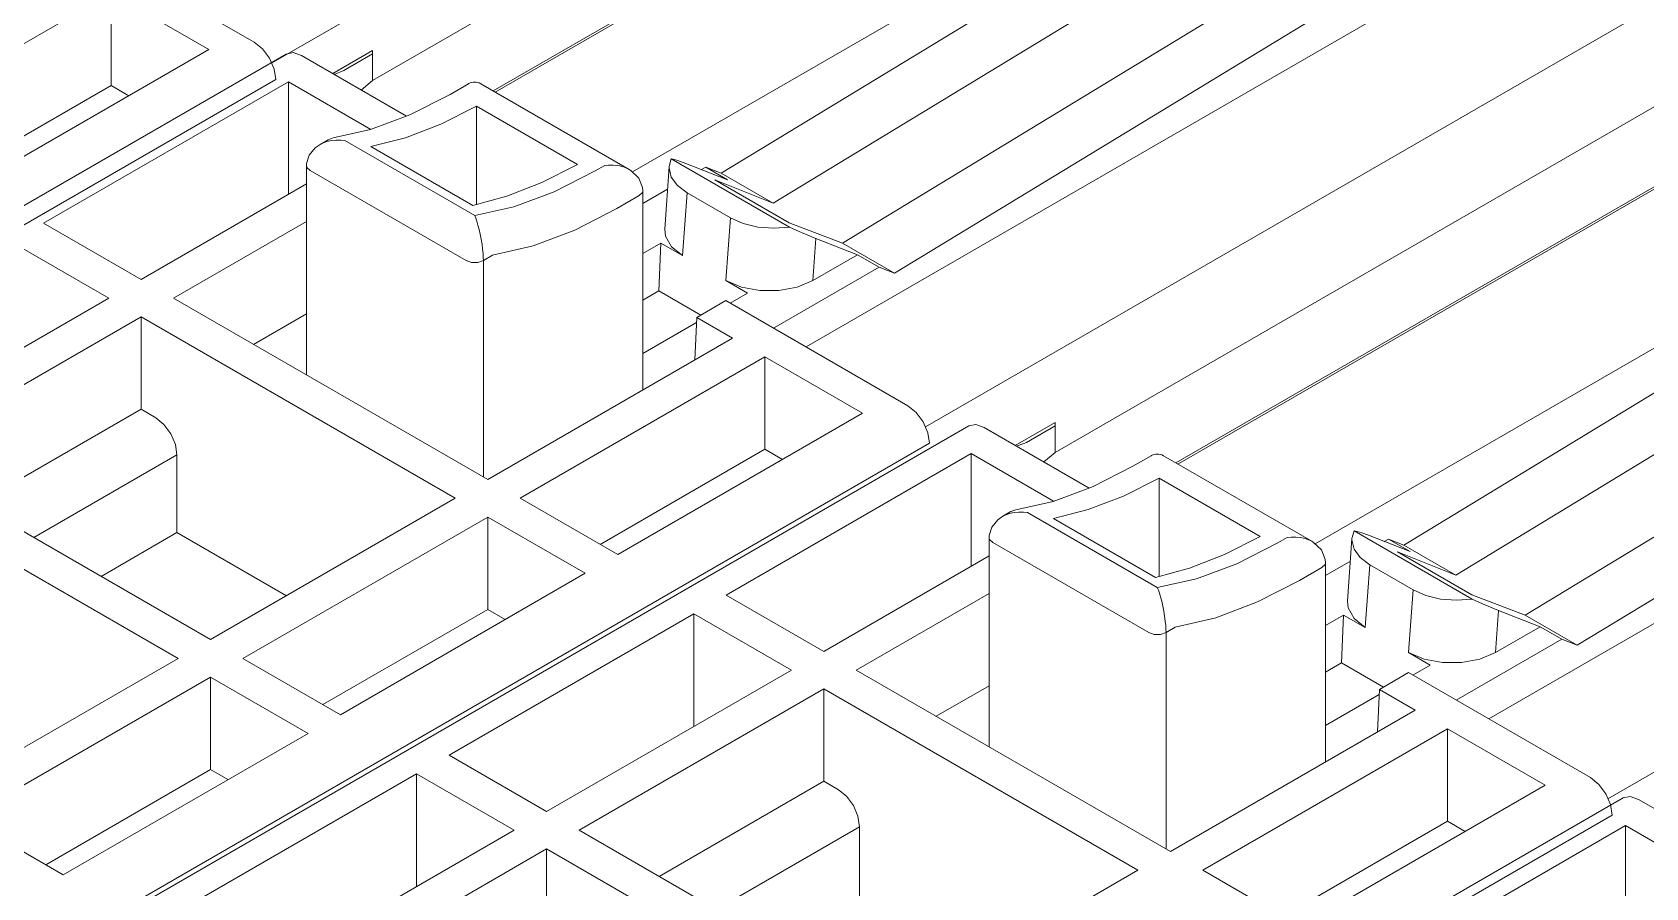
# Model space of a CAD drawing. Header units: inches. Extents: x 67578 to 72421, y -34894 to -31675.
# Drawn here: x 70357.33 to 70399.23, y -33299.62 to -33277.41 of the extents above; entities that cross this region are included whole.
import ezdxf

# ---------------------------------------------------------------- set-up
doc = ezdxf.new("R2010")
doc.units = ezdxf.units.IN
doc.header["$MEASUREMENT"] = 0

# ---------------------------------------------------------------- blocks, each defined once
blk = doc.blocks.new('ET200S')
at = {"lineweight": 0}
for p, q in [((110.693, 51.193), (97.621, 43.646)), ((101.272, 43.175), (113.043, 49.971)), ((110.338, 49.754), (99.267, 43.362)), ((110.338, 48.448), (101.239, 43.194)), ((112.427, 47.017), (103.513, 41.871)), ((112.957, 46.711), (104.961, 41.85)), ((113.805, 46.221), (105.81, 41.36)), ((97.336, 43.991), (94.365, 45.706)), ((114.937, 45.568), (106.941, 40.707)), ((121.365, 45.258), (108.293, 37.711)), ((95.002, 44.788), (91.006, 42.481)), ((95.002, 44.788), (95.002, 43.28)), ((95.002, 44.788), (96.594, 43.869)), ((115.573, 44.949), (107.79, 40.217)), ((116.316, 44.772), (106.345, 39.016)), ((97.336, 43.991), (97.471, 43.882)), ((76.291, 31.345), (97.858, 43.796)), ((92.598, 41.562), (96.594, 43.869)), ((97.471, 43.882), (97.586, 43.727)), ((97.586, 43.727), (97.662, 43.551)), ((97.858, 43.796), (97.972, 43.819)), ((97.972, 43.819), (98.108, 43.772)), ((99.822, 42.782), (98.108, 43.772)), ((99.267, 43.852), (98.618, 43.477)), ((98.801, 43.528), (99.267, 43.797)), ((99.267, 43.362), (99.267, 43.852)), ((112.415, 37.105), (124.186, 43.901)), ((97.662, 43.551), (97.689, 43.379)), ((98.64, 43.464), (98.801, 43.528)), ((121.482, 43.684), (110.41, 37.292)), ((76.122, 30.927), (97.689, 43.379)), ((95.002, 43.28), (92.312, 41.727)), ((97.896, 43.344), (93.899, 41.036)), ((95.288, 43.115), (95.002, 43.28)), ((97.896, 43.344), (97.896, 41.505)), ((97.896, 43.344), (99.242, 42.566)), ((99.084, 43.208), (99.267, 43.362)), ((100.533, 43.137), (100.836, 43.311)), ((100.846, 43.315), (100.836, 43.312)), ((100.843, 43.315), (100.836, 43.312)), ((100.864, 43.325), (100.843, 43.315)), ((100.886, 43.332), (100.864, 43.325)), ((100.91, 43.337), (100.886, 43.332)), ((100.934, 43.338), (100.91, 43.337)), ((100.96, 43.337), (100.934, 43.338)), ((100.985, 43.332), (100.96, 43.337)), ((101.01, 43.324), (100.985, 43.332)), ((101.036, 43.312), (101.01, 43.324)), ((101.027, 43.315), (101.036, 43.312)), ((101.037, 43.311), (103.457, 41.914)), ((100.533, 43.137), (99.876, 42.802)), ((100.384, 42.65), (100.967, 42.944)), ((100.967, 41.341), (100.967, 42.944)), ((102.614, 41.994), (100.967, 42.944)), ((99.876, 42.802), (99.235, 42.564)), ((98.546, 42.398), (98.626, 42.426)), ((99.235, 42.564), (98.626, 42.426)), ((99.239, 42.286), (99.806, 42.43)), ((99.806, 42.43), (100.384, 42.65)), ((98.235, 42.146), (98.192, 42.009)), ((98.333, 42.264), (98.235, 42.146)), ((98.415, 42.322), (98.333, 42.264)), ((98.415, 42.322), (98.546, 42.398)), ((98.415, 42.322), (98.453, 42.341)), ((98.415, 42.322), (98.415, 42.322)), ((98.453, 42.341), (98.525, 42.368)), ((98.525, 42.368), (98.601, 42.384)), ((98.601, 42.384), (98.677, 42.391)), ((98.677, 42.391), (98.749, 42.39)), ((98.749, 42.39), (98.815, 42.384)), ((100.936, 41.159), (98.815, 42.384)), ((100.905, 41.324), (99.239, 42.286)), ((121.482, 42.377), (112.383, 37.124)), ((98.192, 42.009), (98.191, 41.976)), ((98.191, 41.976), (98.191, 38.559)), ((98.191, 41.976), (98.197, 41.946)), ((98.197, 41.946), (98.249, 41.894)), ((100.795, 40.424), (98.249, 41.894)), ((102.614, 41.994), (102.033, 41.698)), ((102.905, 41.887), (102.236, 41.547)), ((103.058, 41.976), (102.905, 41.887)), ((103.123, 41.982), (103.058, 41.976)), ((103.195, 41.983), (103.123, 41.982)), ((103.271, 41.976), (103.195, 41.983)), ((103.348, 41.96), (103.271, 41.976)), ((103.42, 41.933), (103.348, 41.96)), ((103.457, 41.914), (103.42, 41.933)), ((103.458, 41.914), (103.457, 41.914)), ((103.487, 41.896), (103.458, 41.914)), ((103.616, 41.772), (103.487, 41.896)), ((104.113, 41.96), (104.039, 40.938)), ((104.113, 41.96), (104.112, 41.936)), ((104.112, 41.936), (104.146, 41.787)), ((104.146, 42.086), (104.113, 41.96)), ((104.197, 42.075), (104.146, 42.086)), ((104.146, 42.086), (106.077, 40.971)), ((104.277, 42.05), (104.197, 42.075)), ((104.383, 42.011), (104.277, 42.05)), ((104.383, 42.011), (105.062, 41.745)), ((104.641, 41.91), (104.709, 41.949)), ((104.961, 41.85), (104.709, 41.949)), ((104.709, 41.949), (105.062, 41.745)), ((95.491, 40.117), (98.191, 41.676)), ((102.033, 41.698), (101.462, 41.474)), ((103.678, 41.619), (103.616, 41.772)), ((103.682, 41.568), (103.678, 41.619)), ((104.146, 41.787), (104.246, 41.648)), ((104.246, 41.648), (104.405, 41.528)), ((105.81, 41.36), (104.858, 41.74)), ((104.858, 41.74), (106.072, 41.04)), ((104.961, 41.85), (105.81, 41.36)), ((101.462, 41.474), (100.905, 41.324)), ((102.236, 41.547), (101.577, 41.303)), ((103.623, 41.486), (103.258, 41.275)), ((103.623, 41.486), (103.675, 41.537)), ((103.675, 41.537), (103.682, 41.567)), ((103.682, 41.356), (104.086, 41.59)), ((103.682, 38.314), (103.682, 41.568)), ((104.405, 41.528), (104.33, 40.506)), ((104.405, 41.528), (105.112, 41.12)), ((101.577, 41.303), (100.936, 41.159)), ((100.936, 41.159), (100.953, 41.118)), ((100.953, 41.118), (100.971, 41.067)), ((103.258, 41.275), (102.569, 40.923)), ((105.037, 40.098), (105.112, 41.12)), ((105.112, 41.12), (105.318, 41.029)), ((95.491, 40.117), (93.899, 41.036)), ((98.191, 41.064), (96.021, 39.812)), ((100.971, 41.067), (100.99, 41.005)), ((100.99, 41.005), (101.009, 40.934)), ((101.009, 40.934), (101.027, 40.855)), ((101.027, 40.855), (101.043, 40.773)), ((102.569, 40.923), (101.889, 40.667)), ((104.05, 40.825), (104.039, 40.938)), ((104.147, 40.651), (104.05, 40.825)), ((105.318, 41.029), (105.559, 40.971)), ((105.559, 40.971), (105.817, 40.952)), ((105.817, 40.952), (106.077, 40.971)), ((106.941, 40.707), (106.072, 41.04)), ((106.077, 40.971), (106.231, 40.901)), ((106.231, 40.901), (106.376, 40.838)), ((106.376, 40.838), (106.504, 40.786)), ((123.57, 40.947), (114.656, 35.801)), ((93.37, 40.731), (94.962, 39.812)), ((101.043, 40.773), (101.056, 40.69)), ((101.056, 40.69), (101.066, 40.611)), ((101.066, 40.611), (101.073, 40.538)), ((101.889, 40.667), (101.227, 40.511)), ((103.682, 40.54), (103.977, 40.71)), ((103.943, 39.93), (103.977, 40.71)), ((103.977, 40.71), (104.33, 40.506)), ((104.33, 40.506), (104.147, 40.651)), ((106.454, 40.099), (106.504, 40.786)), ((106.504, 40.786), (107.184, 40.52)), ((106.941, 40.707), (107.79, 40.217)), ((124.1, 40.641), (116.105, 35.78)), ((100.884, 40.394), (100.795, 40.424)), ((100.988, 40.394), (100.884, 40.394)), ((101.078, 40.424), (100.988, 40.394)), ((101.073, 40.538), (101.077, 40.475)), ((101.077, 40.475), (101.078, 40.424)), ((101.227, 40.511), (101.078, 40.424)), ((101.078, 40.424), (101.078, 36.892)), ((107.537, 40.316), (105.815, 39.322)), ((106.454, 40.099), (107.184, 40.52)), ((107.537, 40.316), (107.184, 40.52)), ((107.79, 40.217), (107.537, 40.316)), ((105.289, 39.992), (105.037, 40.098)), ((105.037, 40.098), (105.391, 39.893)), ((106.454, 40.099), (106.201, 39.993)), ((124.949, 40.151), (116.953, 35.29)), ((90.966, 37.505), (94.962, 39.812)), ((101.148, 36.851), (96.021, 39.812)), ((103.682, 39.779), (103.943, 39.93)), ((104.628, 39.535), (103.943, 39.93)), ((104.56, 39.496), (105.037, 39.771)), ((108.007, 38.056), (105.037, 39.771)), ((105.108, 39.73), (105.391, 39.893)), ((105.59, 39.936), (105.289, 39.992)), ((105.899, 39.936), (105.59, 39.936)), ((106.201, 39.993), (105.899, 39.936)), ((98.191, 39.556), (97.327, 39.058)), ((95.491, 39.506), (91.495, 37.199)), ((95.491, 39.506), (95.491, 37.998)), ((95.491, 39.506), (100.619, 36.546)), ((103.682, 38.907), (104.556, 39.412)), ((104.529, 38.803), (104.56, 39.496)), ((105.144, 39.159), (104.56, 39.496)), ((126.08, 39.498), (118.085, 34.637)), ((101.148, 36.851), (105.144, 39.159)), ((132.508, 39.188), (119.436, 31.641)), ((105.674, 38.853), (101.678, 36.546)), ((105.674, 38.853), (105.674, 37.345)), ((105.674, 38.853), (107.266, 37.934)), ((126.717, 38.879), (118.933, 34.147)), ((127.459, 38.702), (117.489, 32.946)), ((95.491, 37.998), (92.801, 36.445)), ((95.731, 37.86), (95.491, 37.998)), ((103.27, 35.627), (107.266, 37.934)), ((108.007, 38.056), (108.143, 37.947)), ((108.143, 37.947), (108.257, 37.792)), ((87.434, 25.275), (109.001, 37.726)), ((95.731, 37.86), (95.864, 37.752)), ((95.864, 37.752), (95.975, 37.6)), ((108.257, 37.792), (108.334, 37.616)), ((109.001, 37.726), (109.116, 37.749)), ((109.116, 37.749), (109.251, 37.702)), ((110.965, 36.712), (109.251, 37.702)), ((110.41, 37.782), (109.761, 37.407)), ((109.944, 37.458), (110.41, 37.727)), ((110.41, 37.292), (110.41, 37.782)), ((86.794, 24.993), (108.361, 37.444)), ((95.975, 37.6), (96.05, 37.425)), ((96.05, 37.425), (96.076, 37.253)), ((108.334, 37.616), (108.361, 37.444)), ((109.783, 37.394), (109.944, 37.458)), ((96.623, 34.239), (91.495, 37.199)), ((96.076, 37.253), (93.739, 35.904)), ((96.076, 37.253), (96.076, 35.985)), ((105.674, 37.345), (102.984, 35.792)), ((109.039, 37.274), (105.043, 34.966)), ((105.96, 37.18), (105.674, 37.345)), ((109.039, 37.274), (109.039, 35.435)), ((109.039, 37.274), (110.385, 36.496)), ((110.227, 37.138), (110.41, 37.292)), ((111.677, 37.067), (111.979, 37.241)), ((111.989, 37.245), (111.979, 37.241)), ((111.986, 37.245), (111.979, 37.241)), ((112.007, 37.255), (111.986, 37.245)), ((112.029, 37.262), (112.007, 37.255)), ((112.053, 37.267), (112.029, 37.262)), ((112.078, 37.268), (112.053, 37.267)), ((112.103, 37.267), (112.078, 37.268)), ((112.128, 37.262), (112.103, 37.267)), ((112.154, 37.254), (112.128, 37.262)), ((112.179, 37.241), (112.154, 37.254)), ((112.17, 37.245), (112.179, 37.241)), ((112.18, 37.241), (114.6, 35.844)), ((90.966, 36.893), (96.094, 33.933)), ((111.677, 37.067), (111.019, 36.732)), ((111.528, 36.58), (112.111, 36.874)), ((112.111, 35.271), (112.111, 36.874)), ((113.757, 35.924), (112.111, 36.874)), ((111.019, 36.732), (110.378, 36.494)), ((96.623, 34.239), (100.619, 36.546)), ((103.27, 35.627), (101.678, 36.546)), ((109.69, 36.328), (109.769, 36.356)), ((110.378, 36.494), (109.769, 36.356)), ((110.382, 36.216), (110.95, 36.36)), ((110.95, 36.36), (111.528, 36.58)), ((101.148, 36.24), (97.152, 33.933)), ((101.148, 36.24), (101.148, 34.732)), ((101.148, 36.24), (102.74, 35.321)), ((109.476, 36.194), (109.379, 36.076)), ((109.558, 36.252), (109.476, 36.194)), ((109.558, 36.252), (109.596, 36.271)), ((109.558, 36.252), (109.558, 36.252)), ((109.559, 36.252), (109.69, 36.328)), ((109.596, 36.271), (109.668, 36.298)), ((109.668, 36.298), (109.744, 36.314)), ((109.744, 36.314), (109.82, 36.321)), ((109.82, 36.321), (109.893, 36.32)), ((109.893, 36.32), (109.958, 36.314)), ((112.079, 35.089), (109.958, 36.314)), ((112.048, 35.254), (110.382, 36.216)), ((94.837, 35.27), (96.076, 35.985)), ((97.862, 34.954), (96.076, 35.985)), ((109.336, 35.939), (109.334, 35.906)), ((109.334, 35.906), (109.334, 32.489)), ((109.334, 35.905), (109.341, 35.875)), ((109.379, 36.076), (109.336, 35.939)), ((109.341, 35.875), (109.392, 35.824)), ((111.938, 34.354), (109.392, 35.824)), ((113.757, 35.924), (113.177, 35.628)), ((114.201, 35.905), (114.048, 35.817)), ((114.266, 35.912), (114.201, 35.905)), ((114.339, 35.913), (114.266, 35.912)), ((114.415, 35.906), (114.339, 35.913)), ((114.491, 35.89), (114.415, 35.906)), ((114.563, 35.863), (114.491, 35.89)), ((114.601, 35.844), (114.563, 35.863)), ((114.601, 35.844), (114.601, 35.844)), ((114.63, 35.825), (114.601, 35.844)), ((114.759, 35.702), (114.63, 35.825)), ((115.257, 35.89), (115.182, 34.868)), ((115.257, 35.89), (115.256, 35.866)), ((115.256, 35.866), (115.29, 35.716)), ((115.29, 36.016), (115.257, 35.89)), ((115.341, 36.005), (115.29, 36.016)), ((115.29, 36.016), (117.22, 34.901)), ((115.42, 35.98), (115.341, 36.005)), ((115.526, 35.941), (115.42, 35.98)), ((115.526, 35.941), (116.205, 35.675)), ((115.784, 35.84), (115.852, 35.879)), ((116.105, 35.78), (115.852, 35.879)), ((115.852, 35.879), (116.205, 35.675)), ((106.635, 34.047), (109.334, 35.606)), ((113.177, 35.628), (112.605, 35.404)), ((114.048, 35.817), (113.379, 35.477)), ((114.821, 35.549), (114.759, 35.702)), ((115.29, 35.716), (115.389, 35.578)), ((115.389, 35.578), (115.548, 35.458)), ((116.953, 35.29), (116.001, 35.67)), ((116.001, 35.67), (117.215, 34.969)), ((116.105, 35.78), (116.953, 35.29)), ((98.744, 33.014), (102.74, 35.321)), ((112.605, 35.404), (112.048, 35.254)), ((113.379, 35.477), (112.72, 35.233)), ((114.766, 35.415), (114.402, 35.205)), ((114.766, 35.415), (114.818, 35.467)), ((114.818, 35.467), (114.825, 35.497)), ((114.825, 35.497), (114.821, 35.549)), ((114.825, 35.286), (115.23, 35.52)), ((114.825, 32.244), (114.825, 35.497)), ((115.548, 35.458), (115.474, 34.436)), ((115.548, 35.458), (116.255, 35.05)), ((112.72, 35.233), (112.079, 35.089)), ((112.079, 35.089), (112.096, 35.048)), ((112.096, 35.048), (112.114, 34.997)), ((114.402, 35.205), (113.712, 34.853)), ((116.181, 34.027), (116.255, 35.05)), ((116.255, 35.05), (116.462, 34.959)), ((106.635, 34.047), (105.043, 34.966)), ((109.334, 34.994), (107.164, 33.742)), ((112.114, 34.997), (112.133, 34.935)), ((112.133, 34.935), (112.152, 34.864)), ((112.152, 34.864), (112.17, 34.785)), ((112.17, 34.785), (112.186, 34.703)), ((113.712, 34.853), (113.032, 34.597)), ((115.193, 34.755), (115.182, 34.868)), ((116.462, 34.959), (116.702, 34.901)), ((116.702, 34.901), (116.961, 34.881)), ((116.961, 34.881), (117.22, 34.901)), ((118.085, 34.637), (117.215, 34.969)), ((117.22, 34.901), (117.374, 34.831)), ((117.374, 34.831), (117.519, 34.768)), ((117.519, 34.768), (117.647, 34.716)), ((101.148, 34.732), (98.458, 33.179)), ((104.513, 34.661), (100.517, 32.354)), ((101.434, 34.567), (101.148, 34.732)), ((104.513, 34.661), (104.513, 32.823)), ((104.513, 34.661), (106.105, 33.742)), ((112.186, 34.703), (112.199, 34.62)), ((112.199, 34.62), (112.21, 34.541)), ((112.21, 34.541), (112.216, 34.468)), ((113.032, 34.597), (112.371, 34.44)), ((114.825, 34.469), (115.12, 34.64)), ((115.087, 33.86), (115.12, 34.64)), ((115.12, 34.64), (115.474, 34.436)), ((115.29, 34.581), (115.193, 34.755)), ((115.474, 34.436), (115.29, 34.581)), ((117.598, 34.029), (117.647, 34.716)), ((117.647, 34.716), (118.327, 34.45)), ((118.085, 34.637), (118.933, 34.147)), ((112.028, 34.324), (111.938, 34.354)), ((112.131, 34.324), (112.028, 34.324)), ((112.221, 34.354), (112.131, 34.324)), ((112.216, 34.468), (112.22, 34.405)), ((112.22, 34.405), (112.221, 34.354)), ((112.371, 34.44), (112.221, 34.354)), ((112.221, 34.354), (112.221, 30.822)), ((118.68, 34.246), (116.959, 33.252)), ((117.598, 34.029), (118.327, 34.45)), ((118.68, 34.246), (118.327, 34.45)), ((118.933, 34.147), (118.68, 34.246)), ((116.433, 33.922), (116.181, 34.027)), ((116.181, 34.027), (116.534, 33.823)), ((117.598, 34.029), (117.344, 33.922)), ((92.097, 31.626), (96.094, 33.933)), ((98.744, 33.014), (97.152, 33.933)), ((102.109, 31.434), (106.105, 33.742)), ((112.292, 30.781), (107.164, 33.742)), ((114.825, 33.709), (115.087, 33.86)), ((115.771, 33.465), (115.087, 33.86)), ((116.251, 33.66), (116.534, 33.823)), ((116.733, 33.866), (116.433, 33.922)), ((117.043, 33.866), (116.733, 33.866)), ((117.344, 33.922), (117.043, 33.866)), ((96.623, 33.627), (92.627, 31.32)), ((96.623, 33.627), (96.623, 32.119)), ((96.623, 33.627), (98.215, 32.708)), ((109.334, 33.486), (108.47, 32.988)), ((115.704, 33.426), (116.18, 33.701)), ((119.151, 31.986), (116.18, 33.701)), ((106.635, 33.436), (102.639, 31.129)), ((106.635, 33.436), (106.635, 31.928)), ((106.635, 33.436), (111.762, 30.476)), ((114.825, 32.836), (115.7, 33.341)), ((115.672, 32.733), (115.704, 33.426)), ((116.288, 33.088), (115.704, 33.426)), ((112.292, 30.781), (116.288, 33.088)), ((94.219, 30.401), (98.215, 32.708)), ((116.817, 32.783), (112.821, 30.476)), ((116.817, 32.783), (116.817, 31.275)), ((116.817, 32.783), (118.409, 31.864)), ((102.109, 31.434), (100.517, 32.354)), ((96.623, 32.119), (93.933, 30.566)), ((99.988, 32.048), (95.992, 29.741)), ((96.909, 31.954), (96.623, 32.119)), ((99.988, 32.048), (99.988, 30.21)), ((99.988, 32.048), (101.58, 31.129)), ((106.635, 31.928), (103.945, 30.375)), ((106.875, 31.789), (106.635, 31.928)), ((119.151, 31.986), (119.286, 31.877)), ((119.286, 31.877), (119.401, 31.722)), ((98.118, 19.205), (119.685, 31.656)), ((106.875, 31.789), (107.007, 31.682)), ((107.007, 31.682), (107.119, 31.53)), ((114.413, 29.557), (118.409, 31.864)), ((119.401, 31.722), (119.477, 31.546)), ((119.685, 31.656), (119.8, 31.679)), ((119.8, 31.679), (119.935, 31.631)), ((121.649, 30.642), (119.935, 31.631)), ((97.937, 18.922), (119.504, 31.374)), ((107.119, 31.53), (107.193, 31.355)), ((107.193, 31.355), (107.219, 31.183)), ((119.477, 31.546), (119.504, 31.374)), ((94.219, 30.401), (92.627, 31.32)), ((97.584, 28.822), (101.58, 31.129)), ((107.766, 28.169), (102.639, 31.129)), ((107.219, 31.183), (104.882, 29.834)), ((107.219, 31.183), (107.219, 29.915)), ((116.817, 31.275), (114.127, 29.722)), ((119.723, 31.203), (115.727, 28.896)), ((117.103, 31.11), (116.817, 31.275)), ((119.723, 31.203), (119.723, 29.365)), ((119.723, 31.203), (121.069, 30.426)), ((102.109, 30.823), (98.113, 28.516)), ((102.109, 30.823), (102.109, 29.315)), ((102.109, 30.823), (107.237, 27.863)), ((107.766, 28.169), (111.762, 30.476)), ((114.413, 29.557), (112.821, 30.476))]:
    blk.add_line(p, q, dxfattribs=at)

msp = doc.modelspace()

# ---------------------------------------------------------------- block references
at = {"xscale": 1.59100124616462, "yscale": 1.59100124616462, "zscale": 1.59100124616462}
msp.add_blockref('ET200S', (70208.226, -33347.652), dxfattribs=at)

doc.saveas('drawing.dxf')
